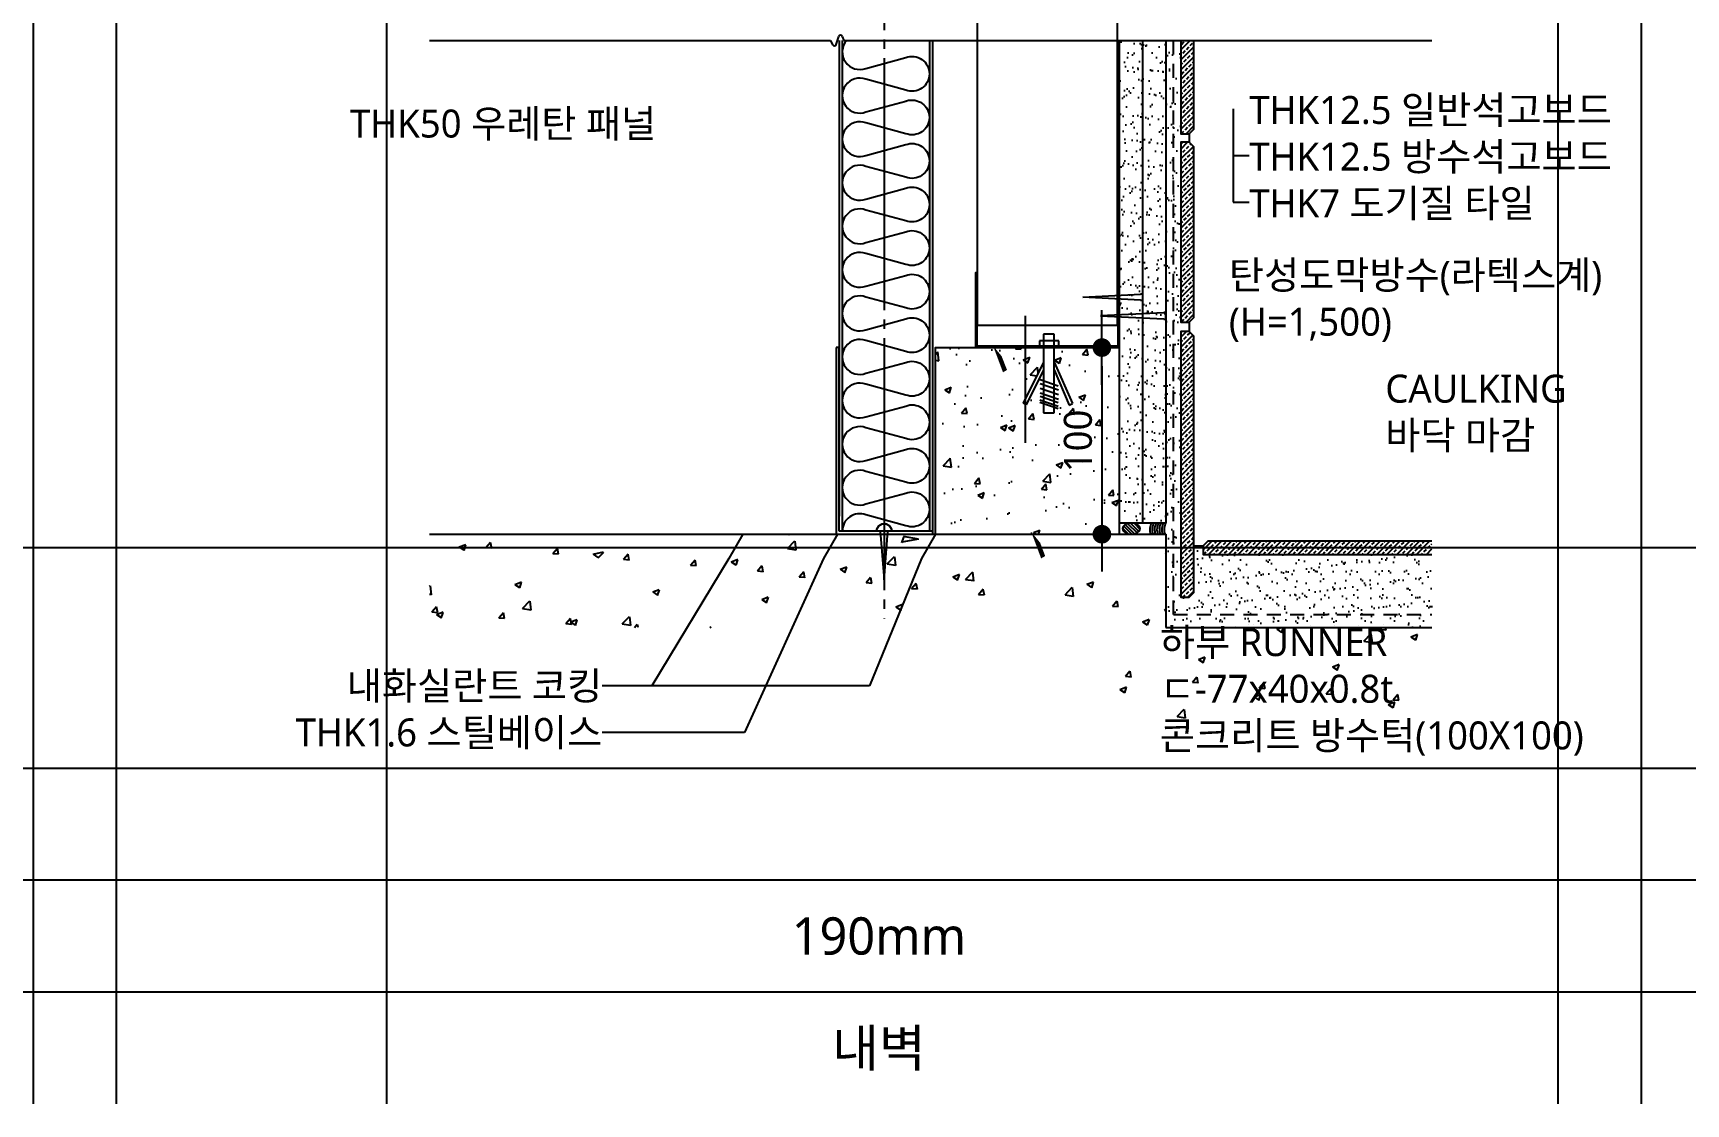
# Model space of a CAD drawing. Header units: millimetres. Extents: x 150 to 8166, y -2863 to -229.
# Drawn here: x 1090 to 1975, y -2863 to -2289 of the extents above; entities that cross this region are included whole.
import ezdxf
from ezdxf.enums import TextEntityAlignment as Align

# ---------------------------------------------------------------- set-up
doc = ezdxf.new("R2010")
doc.units = ezdxf.units.MM
doc.header["$LTSCALE"] = 5
doc.header["$MEASUREMENT"] = 0
doc.header["$PDMODE"] = 3
doc.header["$PDSIZE"] = 100
doc.linetypes.add('C301', pattern=[30, 27, -1, 1, -1])
doc.linetypes.add('HID', pattern=[2.5, 1.5, -1])
doc.layers.get('0').update_dxf_attribs({"linetype": 'CONTINUOUS'})
doc.layers.get('Defpoints').update_dxf_attribs({"color": 137, "linetype": 'CONTINUOUS'})
for name, color, linetype in [('01-CEN', 1, 'C301'), ('01CONC', 2, 'CONTINUOUS'), ('01HAT', 8, 'CONTINUOUS'), ('01단열재', 55, 'CONTINUOUS'), ('01석고보드', 73, 'CONTINUOUS'), ('01액체방수', 4, 'CONTINUOUS'), ('01외벽패널', 3, 'CONTINUOUS'), ('01하지철물', 8, 'CONTINUOUS'), ('02DIM', 7, 'CONTINUOUS'), ('2', 2, 'CONTINUOUS'), ('3', 3, 'CONTINUOUS'), ('4', 4, 'CONTINUOUS'), ('5', 5, 'CONTINUOUS'), ('6', 6, 'CONTINUOUS'), ('8', 8, 'CONTINUOUS'), ('SYM-LEAD', 6, 'CONTINUOUS'), ('TEXT', 3, 'CONTINUOUS')]:
    doc.layers.add(name, color=color, linetype=linetype)
doc.layers.add('02Waste', color=171, linetype='CONTINUOUS', plot=False)
doc.styles.add('맑은고딕', font='malgun.ttf')
doc.styles.add('스타일1', font='malgun.ttf')
doc.dimstyles.new('GAUN-10', dxfattribs={"dimscale": 10, "dimtxt": 1.5, "dimasz": 1, "dimexe": 2, "dimexo": 3, "dimgap": 0.5, "dimtad": 1, "dimdec": 0, "dimzin": 1, "dimdsep": 46, "dimlunit": 6, "dimtxsty": '맑은고딕', "dimblk": 'CJDOT', "dimcen": 0.09, "dimdle": 1, "dimclrd": 256, "dimclre": 256, "dimclrt": 3, "dimadec": 0, "dimazin": 0, "dimtfac": 1, "dimtdec": 0, "dimtix": 1, "dimtmove": 2, "dimatfit": 3, "dimldrblk": 'CJDOT', "dimfxl": 1, "dimtolj": 1, "dimtzin": 1, "dimarcsym": 0})
pattern_1 = [(45, (-606496.257, 143842.884), (-2.65165043, 2.65165043), []), (45, (-606493.605, 143842.884), (-2.65165043, 2.65165043), [1.875, -0.9375])]

# ---------------------------------------------------------------- blocks, each defined once
blk = doc.blocks.new('CJDOT')
blk.add_line((-2, 0), (2, 0))
at = {"const_width": 0.5}
blk.add_lwpolyline([(-0.25, 0, 1), (0.25, 0, 1)], format="xyb", close=True, dxfattribs=at)
blk = doc.blocks.new('*D51')
at = {"layer": '02DIM', "lineweight": -2, "transparency": 16777216}
for p, q in [((1641.54, -2457.23), (1642.25, -2457.23)), ((1662.25, -2467.23), (1662.25, -2547.23)), ((1641.54, -2557.23), (1642.25, -2557.23))]:
    blk.add_line(p, q, dxfattribs=at)
at = {"layer": 'Defpoints', "color": 0, "transparency": 16777216}
for p in [(1671.54, -2457.23), (1662.25, -2557.23), (1671.54, -2557.23)]:
    blk.add_point(p, dxfattribs=at)
at = {"layer": '02DIM', "lineweight": -2, "transparency": 16777216, "xscale": 10, "yscale": 10, "zscale": 10}
for p, rotation in [((1662.25, -2457.23), 90), ((1662.25, -2557.23), 270)]:
    blk.add_blockref('CJDOT', p, dxfattribs=dict(at, rotation=rotation))
at = {"layer": '02DIM', "color": 3, "transparency": 16777216, "insert": (1649.46, -2507.23), "char_height": 15, "attachment_point": 5, "rotation": 90, "style": '맑은고딕'}
blk.add_mtext('\\A1;100', dxfattribs=at)

msp = doc.modelspace()

# ---------------------------------------------------------------- hatches: boundary and pattern name
at = {"layer": '01HAT'}
h = msp.add_hatch(dxfattribs=at)
h.set_pattern_fill('AR-SAND', color=256, scale=5, style=0)
h.set_pattern_definition([(142.5, (30966.754, 7598.2816), (0.3149668, 9.6341188), [0, -7.6, 0, -8.5, 0, -8.125]), (172.5, (30966.754, 7598.282), (-8.8488835, 14.1107303), [0, -4.1, 0, -6.85, 0, -2.625]), (212.5, (30972.904, 7598.282), (-15.5707093, 0.0282953), [0, -2.5, 0, -9, 0, -11.75]), (222.5, (30972.904, 7598.282), (-15.030633, 4.388378), [0, -1.25, 0, -5.9, 0, -6.75])])
h.paths.add_polyline_path([(1671.54, -2292.7), (1696.54, -2292.7), (1696.54, -2551.23), (1671.54, -2551.23)])
h = msp.add_hatch(dxfattribs=at)
h.set_pattern_fill('AR-SAND', color=256, scale=5, style=0)
h.set_pattern_definition([(37.5, (-594.382, -4285.403), (-0.314967, 9.634119), [0, -7.6, 0, -8.5, 0, -8.125]), (7.5, (-594.382, -4285.403), (8.848884, 14.11073), [0, -4.1, 0, -6.85, 0, -2.625]), (327.5, (-600.532, -4285.403), (15.57071, 0.028295), [0, -2.5, 0, -9, 0, -11.75]), (317.5, (-600.532, -4285.403), (15.030633, 4.38838), [0, -1.25, 0, -5.9, 0, -6.75])])
h.paths.add_polyline_path([(1839.04, -2607.23), (1839.04, -2568.04), (1716.54, -2568.04), (1716.54, -2563.54), (1711.54, -2563.54), (1711.54, -2588.54), (1709.04, -2591.04), (1704.54, -2591.04), (1704.54, -2448.54), (1709.04, -2448.54), (1709.04, -2443.54), (1704.54, -2443.54), (1704.54, -2347.23), (1709.04, -2347.23), (1709.04, -2342.7), (1704.54, -2342.7), (1704.54, -2292.74), (1696.54, -2292.75), (1696.54, -2551.23), (1696.5, -2551.3), (1696.45, -2551.36), (1696.41, -2551.43), (1696.36, -2551.51), (1696.32, -2551.58), (1696.28, -2551.65), (1696.24, -2551.73), (1696.2, -2551.81), (1696.16, -2551.89), (1696.12, -2551.97), (1696.09, -2552.05), (1696.05, -2552.14), (1696.02, -2552.22), (1695.99, -2552.31), (1695.95, -2552.4), (1695.92, -2552.49), (1695.9, -2552.58), (1695.87, -2552.67), (1695.84, -2552.77), (1695.82, -2552.86), (1695.79, -2552.96), (1695.77, -2553.05), (1695.75, -2553.15), (1695.73, -2553.25), (1695.71, -2553.35), (1695.69, -2553.45), (1695.68, -2553.55), (1695.66, -2553.65), (1695.65, -2553.76), (1695.64, -2553.86), (1695.63, -2553.96), (1695.62, -2554.07), (1695.61, -2554.17), (1695.61, -2554.27), (1695.6, -2554.38), (1695.6, -2554.48), (1695.6, -2554.59), (1695.6, -2554.69), (1695.6, -2554.8), (1695.6, -2554.9), (1695.6, -2555.01), (1695.61, -2555.11), (1695.62, -2555.21), (1695.63, -2555.32), (1695.64, -2555.42), (1695.65, -2555.52), (1695.66, -2555.63), (1695.67, -2555.73), (1695.69, -2555.83), (1695.71, -2555.93), (1695.72, -2556.03), (1695.74, -2556.13), (1695.76, -2556.23), (1695.79, -2556.32), (1695.81, -2556.42), (1695.84, -2556.51), (1695.86, -2556.61), (1695.89, -2556.7), (1695.92, -2556.79), (1695.95, -2556.88), (1695.98, -2556.97), (1696.01, -2557.06), (1696.05, -2557.15), (1696.08, -2557.23), (1696.54, -2557.23), (1696.54, -2607.23)])
h = msp.add_hatch(dxfattribs=at)
h.set_pattern_fill('ANSI33', color=256, scale=15, style=0)
h.set_pattern_definition([(45, (-606496.257, 143943.7314), (-2.65165043, 2.65165043), []), (45, (-606493.605, 143943.7314), (-2.65165043, 2.65165043), [1.875, -0.9375])])
h.paths.add_polyline_path([(1711.54, -2292.74), (1704.54, -2292.74), (1704.54, -2342.7), (1709.04, -2342.7), (1711.54, -2340.2)])
h = msp.add_hatch(dxfattribs=at)
h.set_pattern_fill('ANSI33', color=256, scale=15, style=0)
h.set_pattern_definition(pattern_1)
h.paths.add_polyline_path([(1711.54, -2349.73), (1709.04, -2347.23), (1704.54, -2347.23), (1704.54, -2443.54), (1709.04, -2443.54), (1711.54, -2441.04)])
h = msp.add_hatch(dxfattribs=at)
h.set_pattern_fill('ANSI33', color=256, scale=15, style=0)
h.set_pattern_definition(pattern_1)
h.paths.add_polyline_path([(1711.54, -2451.04), (1709.04, -2448.54), (1704.54, -2448.54), (1704.54, -2591.04), (1709.04, -2591.04), (1711.54, -2588.54)])
h = msp.add_hatch(dxfattribs=at)
h.set_pattern_fill('AR-CONC', color=256, scale=5, style=0)
h.set_pattern_definition([(50, (-816.882, -1320), (35.863, -3.1376), [3.75, -41.25]), (355, (-816.882, -1320), (-6.93757, 37.6096), [3, -33]), (100.4514, (-813.893, -1320.26), (28.92544, 34.472), [3.187, -35.0571]), (46.1842, (-816.88, -1310), (53.3621, -8.27596), [5.625, -61.875]), (96.6356, (-812.435, -1310.69), (46.7331, 48.7059), [4.7805, -52.5857]), (351.1842, (-816.88, -1310), (46.7331, 48.7059), [4.5, -49.5]), (21, (-811.882, -1312.5), (29.84535, -20.13094), [3.75, -41.25]), (326, (-811.882, -1312.5), (12.16577, 36.2575), [3, -33]), (71.4514, (-809.395, -1314.178), (42.0111, 16.12656), [3.187, -35.0571]), (37.5, (-816.882, -1320), (0.60799, 16.64469), [0, -32.6, 0, -33.5, 0, -33.125]), (7.5, (-816.882, -1320), (13.15348, 19.72059), [0, -19.1, 0, -31.85, 0, -12.625]), (327.5, (-828.032, -1320), (26.69112, -1.127744), [0, -12.5, 0, -39, 0, -51.75]), (317.5, (-833.032, -1320), (29.1593, 5.00525), [0, -16.25, 0, -25.9, 0, -36.75])])
h.paths.add_polyline_path([(1636.6, -2469.2), (1636.6, -2492.2), (1630.97, -2492.2), (1630.97, -2469.2), (1621.67, -2487.83), (1620.04, -2487.05), (1630.97, -2465), (1630.97, -2457.23), (1573.14, -2457.23), (1573.14, -2557.23), (1671.54, -2557.23), (1671.54, -2457.23), (1636.6, -2457.23), (1636.6, -2465), (1646.42, -2487.24), (1644.78, -2488.02)])
h = msp.add_hatch(dxfattribs=at)
h.set_pattern_fill('ANSI33', color=256, scale=15, style=0)
h.set_pattern_definition([(45, (-1105.955, 129432.429), (-2.65165043, 2.65165043), []), (45, (-1103.3035, 129432.429), (-2.65165043, 2.65165043), [1.875, -0.9375])])
h.paths.add_polyline_path([(1839.04, -2568.04), (1839.04, -2561.04), (1719.04, -2561.04), (1716.54, -2563.54), (1716.54, -2568.04)])
at = {"layer": '8'}
h = msp.add_hatch(dxfattribs=at)
h.set_pattern_fill('ANSI31', color=256, scale=10, style=0)
h.set_pattern_definition([(135, (29305.4512, 8922.0922), (0.883883476, 0.883883476), [])])
edge = h.paths.add_edge_path()
edge.add_ellipse((1678.01, -2554.23), major_axis=(-4.77, 0), ratio=0.629285, start_angle=0, end_angle=360, ccw=False)

# ---------------------------------------------------------------- linework, layer by layer
for p, q in [((150, -2742.5), (3585, -2742.5)), ((150, -2802.5), (3585, -2802.5))]:
    msp.add_line(p, q)
at = {"layer": '01-CEN'}
for p, q in [((1545.54, -1852.23), (1545.54, -2602.45)), ((1621.28, -2508.33), (1621.28, -2440.13))]:
    msp.add_line(p, q, dxfattribs=at)
at = {"layer": '01CONC'}
for p, q in [((1302.04, -2557.23), (1696.54, -2557.23)), ((1696.54, -2557.23), (1696.54, -2607.23)), ((1696.54, -2607.23), (1839.04, -2607.23))]:
    msp.add_line(p, q, dxfattribs=at)
msp.add_lwpolyline([(1573.14, -2557.23), (1573.14, -2457.23), (1671.54, -2457.23), (1671.54, -2557.23)], dxfattribs=at)
at = {"layer": '01HAT'}
for p, q in [((1636.88, -2463.88), (1640.38, -2462.54)), ((1636.88, -2463.88), (1639.37, -2465.56)), ((1639.46, -2465.77), (1640.47, -2462.75)), ((1644.54, -2492.59), (1646.95, -2489.72)), ((1644.54, -2492.59), (1647.53, -2492.85)), ((1647.62, -2493.07), (1647.04, -2489.93)), ((1612.22, -2500.14), (1615.72, -2498.79)), ((1612.22, -2500.14), (1614.7, -2501.82)), ((1614.79, -2502.03), (1615.81, -2499.01)), ((1458.17, -2557.23), (1458.48, -2557.28)), ((1458.57, -2557.47), (1458.55, -2557.23)), ((1494.19, -2557.23), (1494.66, -2557.55)), ((1494.75, -2557.76), (1494.92, -2557.23)), ((1555.1, -2561.77), (1556.12, -2558.75)), ((1564.03, -2559.88), (1556.03, -2558.53)), ((1317.95, -2563.99), (1321.45, -2562.65)), ((1317.95, -2563.99), (1320.43, -2565.67)), ((1320.52, -2565.88), (1321.54, -2562.86)), ((1332.28, -2564.35), (1334.69, -2561.48)), ((1332.28, -2564.35), (1335.27, -2564.61)), ((1335.35, -2564.83), (1334.78, -2561.7)), ((1368.14, -2567.49), (1370.55, -2564.62)), ((1368.14, -2567.49), (1371.13, -2567.75)), ((1371.22, -2567.97), (1370.64, -2564.83)), ((1389.8, -2567.99), (1395.3, -2566.65)), ((1392.38, -2569.89), (1395.39, -2566.86)), ((1406, -2570.63), (1408.41, -2567.75)), ((1493.9, -2564.87), (1497.79, -2560.81)), ((1493.9, -2564.87), (1498.35, -2565.56)), ((1498.44, -2565.75), (1497.88, -2561)), ((1564.03, -2559.88), (1555.01, -2561.55)), ((1696.24, -2567.88), (1696.54, -2567.77)), ((1389.8, -2567.99), (1392.29, -2569.67)), ((1406, -2570.63), (1408.99, -2570.89)), ((1409.08, -2571.1), (1408.5, -2567.97)), ((1441.87, -2573.77), (1444.28, -2570.89)), ((1441.87, -2573.77), (1444.85, -2574.03)), ((1444.94, -2574.24), (1444.37, -2571.11)), ((1463.66, -2572), (1467.16, -2570.65)), ((1463.66, -2572), (1466.15, -2573.68)), ((1466.24, -2573.89), (1467.25, -2570.87)), ((1477.73, -2576.9), (1480.14, -2574.03)), ((1480.81, -2577.38), (1480.23, -2574.25)), ((1522.02, -2576), (1525.52, -2574.66)), ((1522.02, -2576), (1524.5, -2577.68)), ((1524.59, -2577.89), (1525.61, -2574.87)), ((1547.26, -2573.14), (1551.16, -2569.08)), ((1547.26, -2573.14), (1551.71, -2573.83)), ((1551.8, -2574.03), (1551.25, -2569.28)), ((1696.24, -2567.88), (1696.54, -2568.09)), ((1302.04, -2585.13), (1302.48, -2584.69)), ((1303.12, -2589.63), (1302.56, -2584.88)), ((1347.79, -2584.12), (1351.29, -2582.78)), ((1347.79, -2584.12), (1350.28, -2585.8)), ((1350.37, -2586.01), (1351.38, -2582.99)), ((1477.73, -2576.9), (1480.72, -2577.16)), ((1500.09, -2580.04), (1502.5, -2577.17)), ((1500.09, -2580.04), (1503.08, -2580.3)), ((1503.17, -2580.52), (1502.59, -2577.38)), ((1535.95, -2583.18), (1538.36, -2580.31)), ((1535.95, -2583.18), (1538.94, -2583.44)), ((1539.03, -2583.66), (1538.45, -2580.52)), ((1560.32, -2586.32), (1562.73, -2583.44)), ((1563.4, -2586.79), (1562.82, -2583.66)), ((1582.37, -2580.01), (1585.87, -2578.66)), ((1582.37, -2580.01), (1584.86, -2581.68)), ((1584.95, -2581.9), (1585.96, -2578.88)), ((1589.12, -2581.42), (1593.02, -2577.36)), ((1589.12, -2581.42), (1593.57, -2582.11)), ((1593.66, -2582.3), (1593.11, -2577.55)), ((1654.23, -2584.01), (1657.73, -2582.67)), ((1654.23, -2584.01), (1656.72, -2585.69)), ((1656.8, -2585.9), (1657.82, -2582.88)), ((1302.04, -2589.28), (1303.03, -2589.43)), ((1351.94, -2597.02), (1355.84, -2592.96)), ((1356.48, -2597.9), (1355.93, -2593.15)), ((1421.65, -2588.12), (1425.15, -2586.78)), ((1421.65, -2588.12), (1424.13, -2589.8)), ((1424.22, -2590.02), (1425.24, -2587)), ((1480, -2592.13), (1483.5, -2590.78)), ((1480, -2592.13), (1482.49, -2593.81)), ((1482.58, -2594.02), (1483.59, -2591)), ((1560.32, -2586.32), (1563.31, -2586.58)), ((1596.18, -2589.45), (1598.59, -2586.58)), ((1596.18, -2589.45), (1599.17, -2589.71)), ((1599.26, -2589.93), (1598.68, -2586.8)), ((1642.49, -2589.7), (1646.38, -2585.64)), ((1642.49, -2589.7), (1646.93, -2590.38)), ((1647.02, -2590.58), (1646.47, -2585.83)), ((1667.91, -2595.73), (1670.32, -2592.86)), ((1670.98, -2596.21), (1670.41, -2593.07)), ((1303.35, -2598.82), (1305.76, -2595.95)), ((1303.35, -2598.82), (1306.34, -2599.09)), ((1305.78, -2600.25), (1309.28, -2598.9)), ((1305.78, -2600.25), (1308.27, -2601.92)), ((1306.43, -2599.3), (1305.85, -2596.17)), ((1308.36, -2602.14), (1309.37, -2599.12)), ((1339.21, -2601.96), (1341.62, -2599.09)), ((1339.21, -2601.96), (1342.2, -2602.22)), ((1342.29, -2602.44), (1341.71, -2599.31)), ((1351.94, -2597.02), (1356.39, -2597.71)), ((1375.08, -2605.1), (1377.49, -2602.23)), ((1378.16, -2605.58), (1377.58, -2602.44)), ((1377.64, -2604.25), (1381.14, -2602.91)), ((1380.21, -2606.14), (1381.23, -2603.12)), ((1405.3, -2605.3), (1409.2, -2601.24)), ((1409.84, -2606.18), (1409.29, -2601.43)), ((1551.86, -2596.13), (1555.36, -2594.79)), ((1551.86, -2596.13), (1554.35, -2597.81)), ((1554.44, -2598.03), (1555.45, -2595)), ((1667.91, -2595.73), (1670.9, -2595.99)), ((1684.07, -2604.14), (1687.57, -2602.8)), ((1686.65, -2606.03), (1687.66, -2603.01)), ((1695.85, -2597.97), (1696.54, -2597.25)), ((1695.85, -2597.97), (1696.54, -2598.08)), ((1375.08, -2605.1), (1378.07, -2605.36)), ((1377.64, -2604.25), (1380.12, -2605.93)), ((1405.3, -2605.3), (1409.75, -2605.99)), ((1411.78, -2607.23), (1413.35, -2605.36)), ((1413.74, -2607.23), (1413.44, -2605.58)), ((1452.16, -2607.23), (1452.99, -2606.91)), ((1453.05, -2607.23), (1453.08, -2607.13)), ((1684.07, -2604.14), (1686.56, -2605.82)), ((1755.93, -2608.15), (1758.31, -2607.23)), ((1755.93, -2608.15), (1758.42, -2609.82)), ((1758.51, -2610.04), (1759.45, -2607.23)), ((1802.57, -2614.52), (1806.47, -2610.46)), ((1807.11, -2615.41), (1806.56, -2610.66)), ((1811.36, -2608.28), (1812.24, -2607.23)), ((1811.36, -2608.28), (1814.35, -2608.54)), ((1814.44, -2608.76), (1814.16, -2607.23)), ((1827.79, -2612.15), (1831.29, -2610.81)), ((1830.36, -2614.04), (1831.38, -2611.02)), ((1802.57, -2614.52), (1807.02, -2615.21)), ((1827.79, -2612.15), (1830.27, -2613.83)), ((1713.92, -2624.27), (1717.42, -2622.93)), ((1713.92, -2624.27), (1716.41, -2625.95)), ((1716.5, -2626.17), (1717.51, -2623.14)), ((1785.78, -2628.28), (1789.28, -2626.93)), ((1785.78, -2628.28), (1788.26, -2629.95)), ((1788.35, -2630.17), (1789.37, -2627.15)), ((1674.84, -2633.34), (1677.25, -2630.47)), ((1674.84, -2633.34), (1677.83, -2633.6)), ((1677.92, -2633.82), (1677.34, -2630.68)), ((1710.71, -2636.48), (1713.12, -2633.6)), ((1710.71, -2636.48), (1713.7, -2636.74)), ((1713.79, -2636.95), (1713.21, -2633.82)), ((1746.57, -2639.61), (1748.98, -2636.74)), ((1749.65, -2640.09), (1749.07, -2636.96)), ((1671.91, -2640.4), (1675.41, -2639.06)), ((1671.91, -2640.4), (1674.39, -2642.08)), ((1674.48, -2642.29), (1675.5, -2639.27)), ((1743.76, -2644.4), (1747.27, -2643.06)), ((1743.76, -2644.4), (1746.25, -2646.08)), ((1746.34, -2646.3), (1747.35, -2643.27)), ((1746.57, -2639.61), (1749.56, -2639.87)), ((1782.43, -2642.75), (1784.84, -2639.88)), ((1782.43, -2642.75), (1785.42, -2643.01)), ((1785.51, -2643.23), (1784.93, -2640.09)), ((1815.62, -2648.41), (1819.12, -2647.06)), ((1818.2, -2650.3), (1819.21, -2647.28)), ((1818.3, -2645.89), (1820.71, -2643.02)), ((1818.3, -2645.89), (1821.28, -2646.15)), ((1821.37, -2646.37), (1820.8, -2643.23)), ((1702.48, -2654.95), (1706.37, -2650.89)), ((1702.48, -2654.95), (1706.92, -2655.64)), ((1707.01, -2655.83), (1706.46, -2651.09)), ((1815.62, -2648.41), (1818.11, -2650.09))]:
    msp.add_line(p, q, dxfattribs=at)
at = {"layer": '01단열재', "ltscale": 0.0009}
msp.add_lwpolyline([(1525.49, -2292.7, 0.783265), (1535.79, -2307.61), (1557.17, -2301.82, -0.524856), (1569.82, -2310.55, -0.524856), (1557.17, -2319.28), (1535.79, -2313.49, 1.449198), (1535.79, -2330.95), (1557.17, -2325.16, -0.013513), (1557.64, -2325, -0.501573), (1569.84, -2333.89, -0.524856), (1557.19, -2342.62), (1535.81, -2336.83, 1.449198), (1535.81, -2354.29), (1557.19, -2348.5, -0.524856), (1569.84, -2357.23, -0.524856), (1557.19, -2365.96), (1535.81, -2360.17, 1.449198), (1535.81, -2377.63), (1557.19, -2371.84, -0.524856), (1569.84, -2380.57, -0.524856), (1557.19, -2389.3), (1535.81, -2383.51, 1.449198), (1535.81, -2400.96), (1557.19, -2395.18, -0.524856), (1569.83, -2403.91, -0.524856), (1557.18, -2412.63), (1535.81, -2406.85, 1.449198), (1535.81, -2424.3), (1557.18, -2418.52, -0.524856), (1569.83, -2427.25, -0.524856), (1557.18, -2435.97), (1535.8, -2430.18, 1.449198), (1535.8, -2447.64), (1557.18, -2441.85, -0.524856), (1569.83, -2450.58, -0.524856), (1557.18, -2459.31), (1535.8, -2453.52, 1.449198), (1535.8, -2470.98), (1557.18, -2465.19, -0.524856), (1569.83, -2473.92, -0.524856), (1557.18, -2482.65), (1535.8, -2476.86, 1.449198), (1535.8, -2494.32), (1557.18, -2488.53, -0.524856), (1569.83, -2497.26, -0.524856), (1557.18, -2505.99), (1535.8, -2500.2, 1.449198), (1535.8, -2517.66), (1557.18, -2511.87, -0.524856), (1569.82, -2520.6, -0.524856), (1557.17, -2529.33), (1535.8, -2523.54, 1.449198), (1535.8, -2540.99), (1557.17, -2535.21, -0.524856), (1569.82, -2543.94, -0.524856), (1557.17, -2552.66), (1535.8, -2546.88, 0.525941), (1523.15, -2555.63)], format="xyb", dxfattribs=at)
at = {"layer": '01석고보드'}
for p, q in [((1671.54, -2292.7), (1671.54, -2557.23)), ((1684.04, -2292.7), (1684.04, -2551.23)), ((1696.54, -2292.7), (1696.54, -2551.23)), ((1696.54, -2551.23), (1671.54, -2551.23))]:
    msp.add_line(p, q, dxfattribs=at)
at = {"layer": '01액체방수', "linetype": 'HID'}
for q in [(1700.54, -2292.74), (1839.04, -2600.23)]:
    msp.add_line((1700.54, -2600.23), q, dxfattribs=at)
at = {"layer": '01외벽패널'}
for p, q in [((1521.54, -2292.7), (1521.54, -2547.63)), ((1523.14, -2292.7), (1523.14, -2555.63)), ((1569.94, -2292.7), (1569.94, -2555.63)), ((1571.54, -2292.7), (1571.54, -2555.63))]:
    msp.add_line(p, q, dxfattribs=at)
at = {"layer": '01하지철물'}
for p, q in [((1595.54, -2445.23), (1595.54, -1864.23)), ((1670.54, -2445.23), (1670.54, -1864.23)), ((1571.54, -2292.7), (1571.54, -2557.23)), ((1594.54, -2445.23), (1670.74, -2445.23))]:
    msp.add_line(p, q, dxfattribs=at)
at = {"layer": '01하지철물', "color": 4}
for p, q in [((1652.04, -2430.21), (1682.91, -2428.65)), ((1682.91, -2431.77), (1652.04, -2430.21)), ((1682.91, -2428.65), (1682.91, -2428.46)), ((1682.91, -2428.46), (1684.04, -2428.46)), ((1682.91, -2431.96), (1682.91, -2431.77)), ((1684.04, -2431.96), (1682.91, -2431.96)), ((1684.04, -2428.46), (1684.04, -2431.96)), ((1695.41, -2438.65), (1661.54, -2440.21)), ((1661.54, -2440.21), (1695.41, -2441.77)), ((1695.41, -2438.46), (1695.41, -2438.65)), ((1696.54, -2438.46), (1695.41, -2438.46)), ((1695.41, -2441.77), (1695.41, -2441.96)), ((1695.41, -2441.96), (1696.54, -2441.96)), ((1696.54, -2441.96), (1696.54, -2438.46)), ((1630.97, -2450.08), (1630.97, -2492.2)), ((1636.6, -2450.08), (1630.97, -2450.08)), ((1636.6, -2492.2), (1636.6, -2450.08)), ((1521.54, -2457.23), (1519.94, -2457.23)), ((1519.94, -2457.23), (1519.94, -2557.23)), ((1521.54, -2555.63), (1521.54, -2457.23)), ((1571.54, -2457.23), (1571.54, -2555.63)), ((1573.14, -2557.23), (1573.14, -2457.23)), ((1596.14, -2457.23), (1594.54, -2457.23)), ((1639.14, -2453.59), (1628.76, -2453.59)), ((1628.76, -2453.59), (1628.76, -2456.43)), ((1639.14, -2456.43), (1639.14, -2453.59)), ((1630.97, -2465), (1620.04, -2487.05)), ((1630.97, -2469.2), (1621.67, -2487.83)), ((1636.6, -2465), (1646.42, -2487.24)), ((1636.6, -2469.2), (1644.78, -2488.02)), ((1629.09, -2474.3), (1638.9, -2477.73)), ((1629.18, -2476.52), (1638.99, -2479.95)), ((1629.18, -2479.02), (1638.99, -2482.44)), ((1621.67, -2487.83), (1620.04, -2487.05)), ((1629, -2485.22), (1638.81, -2488.64)), ((1629, -2486.42), (1638.81, -2489.84)), ((1629.09, -2483.28), (1638.9, -2486.7)), ((1629.18, -2481.52), (1638.99, -2484.94)), ((1644.78, -2488.02), (1646.42, -2487.24)), ((1630.97, -2492.2), (1636.6, -2492.2)), ((1519.94, -2557.23), (1573.14, -2557.23)), ((1571.54, -2555.63), (1521.54, -2555.63))]:
    msp.add_line(p, q, dxfattribs=at)
msp.add_lwpolyline([(1671.54, -2457.23), (1671.54, -2417.23), (1670.74, -2417.23), (1670.74, -2456.43), (1595.34, -2456.43), (1595.34, -2417.23), (1594.54, -2417.23), (1594.54, -2457.23)], close=True, dxfattribs=at)
at = {"layer": '02Waste', "ltscale": 0.1}
for p, q in [((1089.66, -228.69), (1089.66, -2862.5)), ((1279.04, -228.69), (1279.04, -2862.5)), ((1906.54, -228.69), (1906.54, -2862.5)), ((317.47, -2564.33), (3585, -2564.33))]:
    msp.add_line(p, q, dxfattribs=at)
at = {"layer": '2'}
for p, q in [((1549.56, -2555.63), (1541.53, -2555.63)), ((1543.54, -2555.63), (1545.54, -2581.74)), ((1545.54, -2581.74), (1547.55, -2555.63))]:
    msp.add_line(p, q, dxfattribs=at)
at = {"layer": '2', "extrusion": (0, 0, -1)}
msp.add_ellipse((1545.6, -2555.63), major_axis=(-2.84, 2.84), ratio=1, start_param=5.497787, end_param=8.63938, dxfattribs=at)
at = {"layer": '3'}
for p, q in [((1134.35, -2862.5), (1134.35, -228.69)), ((1951.24, -2862.5), (1951.24, -228.69))]:
    msp.add_line(p, q, dxfattribs=at)
at = {"layer": '4'}
msp.add_line((150, -2682.5), (3585, -2682.5), dxfattribs=at)
at = {"layer": '5'}
for p, q in [((1302.04, -2292.7), (1516.85, -2292.7)), ((1516.85, -2292.7), (1518, -2295)), ((1519.84, -2294.85), (1521.25, -2290.54)), ((1523.13, -2290.48), (1524.03, -2292.7)), ((1524.03, -2292.7), (1839.04, -2292.7))]:
    msp.add_line(p, q, dxfattribs=at)
for centre, start, end in [((1522.2, -2290.85), 21.62976, 161.97211), ((1518.89, -2294.54), 207.2413, 341.97211)]:
    msp.add_arc(centre, 1, start, end, dxfattribs=at)
at = {"layer": '6'}
for p, q in [((1709.04, -2342.7), (1709.04, -2347.23)), ((1709.04, -2443.54), (1709.04, -2448.54)), ((1711.54, -2563.54), (1716.54, -2563.54))]:
    msp.add_line(p, q, dxfattribs=at)
for points in [[(1704.54, -2292.74), (1704.54, -2342.7), (1709.04, -2342.7), (1711.54, -2340.2), (1711.54, -2292.74)], [(1839.04, -2561.04), (1719.04, -2561.04), (1716.54, -2563.54), (1716.54, -2568.04), (1839.04, -2568.04)]]:
    msp.add_lwpolyline(points, dxfattribs=at)
for points in [[(1709.04, -2443.54), (1711.54, -2441.04), (1711.54, -2349.73), (1709.04, -2347.23), (1704.54, -2347.23), (1704.54, -2443.54)], [(1709.04, -2591.04), (1711.54, -2588.54), (1711.54, -2451.04), (1709.04, -2448.54), (1704.54, -2448.54), (1704.54, -2591.04)]]:
    msp.add_lwpolyline(points, close=True, dxfattribs=at)
at = {"layer": '8', "extrusion": (0, 0, -1)}
msp.add_ellipse((1678.01, -2554.23), major_axis=(-4.77, 0), ratio=0.629285, dxfattribs=at)
at = {"layer": '8'}
for centre in [(1690.34, -2554.65), (1691.63, -2554.65), (1692.91, -2554.65), (1694.2, -2554.65), (1695.49, -2554.65), (1696.77, -2554.65), (1698.06, -2554.65)]:
    msp.add_ellipse(centre, major_axis=(0, 4.33), ratio=0.567504, start_param=0.661848, end_param=2.208479, dxfattribs=at)
at = {"layer": 'SYM-LEAD'}
for p, q in [((1732.53, -2329.23), (1732.53, -2379.23)), ((1732.53, -2354.23), (1741.21, -2354.23)), ((1732.53, -2379.23), (1741.21, -2379.23)), ((1469.94, -2557.23), (1462.44, -2570.22)), ((1520.54, -2557.23), (1513.04, -2570.22)), ((1573.14, -2557.23), (1565.64, -2570.22)), ((1462.44, -2570.22), (1421.06, -2638.45)), ((1513.04, -2570.22), (1470.72, -2663.45)), ((1565.64, -2570.22), (1537.76, -2638.45)), ((1537.76, -2638.45), (1394.54, -2638.45)), ((1470.72, -2663.45), (1394.54, -2663.45))]:
    msp.add_line(p, q, dxfattribs=at)
for points in [[(1671.32, -2329.23, 0, 5, 0), (1686.32, -2329.23, 0, 0, 0), (1741.21, -2329.23, 0, 0, 0)], [(1516.93, -2336.33, 0, 5, 0), (1501.93, -2336.33, 0, 0, 0), (1441.93, -2336.33, 0, 0, 0)], [(1700.54, -2418.37, 0, 5, 0), (1715.54, -2418.37, 0, 0, 0), (1730.28, -2418.37, 0, 0, 0)], [(1603.91, -2456.23, 0, 5, 0), (1611.41, -2469.22, 0, 0, 0), (1668.29, -2615.04, 0, 0, 0), (1693.29, -2615.04, 0, 0, 0)], [(1696.31, -2554.17, 0, 5, 0), (1703.81, -2541.18, 0, 0, 0), (1739.58, -2479.23, 0, 0, 0), (1814.04, -2479.23, 0, 0, 0)], [(1789.04, -2561.04, 0, 5, 0), (1789.04, -2546.04, 0, 0, 0), (1789.04, -2504.23, 0, 0, 0), (1814.04, -2504.23, 0, 0, 0)], [(1624.36, -2555.95, 0, 5, 0), (1631.86, -2568.94, 0, 0, 0), (1668.29, -2665.04, 0, 0, 0), (1693.29, -2665.04, 0, 0, 0)]]:
    msp.add_lwpolyline(points, format="xyseb", dxfattribs=at)

# ---------------------------------------------------------------- texts
at = {"layer": 'TEXT', "style": '스타일1'}
for s, p in [('THK50 우레탄 패널', (1259.43, -2337.19)), ('THK12.5 일반석고보드', (1741.21, -2329.9)), ('THK12.5 방수석고보드', (1741.21, -2354.9)), ('THK7 도기질 타일', (1741.21, -2379.9)), ('탄성도막방수(라텍스계)', (1730.28, -2418.37)), ('(H=1,500)', (1730.28, -2443.37)), ('CAULKING', (1814.04, -2479.23)), ('바닥 마감', (1814.04, -2504.23)), ('하부 RUNNER', (1693.29, -2615.04)), ('ㄷ-77x40x0.8t', (1693.29, -2640.04)), ('콘크리트 방수턱(100X100)', (1693.29, -2665.04))]:
    msp.add_text(s, height=15, dxfattribs=at).set_placement(p, align=Align.MIDDLE_LEFT)
for s, p in [('내화실란트 코킹', (1394.54, -2638.45)), ('THK1.6 스틸베이스', (1394.54, -2663.45))]:
    msp.add_text(s, height=15, dxfattribs=at).set_placement(p, align=Align.MIDDLE_RIGHT)
for s, p in [('190mm', (1542.79, -2772.5)), ('내벽', (1542.79, -2832.5))]:
    msp.add_text(s, height=20, dxfattribs=at).set_placement(p, align=Align.MIDDLE_CENTER)

# ---------------------------------------------------------------- dimensions: what is measured, and where the dimension line sits
at = {"layer": '02DIM'}
dim = msp.add_linear_dim(base=(1662.25, -2557.23), p1=(1671.54, -2457.23), p2=(1671.54, -2557.23), angle=90, dimstyle='GAUN-10', dxfattribs=at)
dim.commit()
dim.dimension.update_dxf_attribs({"geometry": '*D51', "text_midpoint": (1649.46, -2507.23)})

doc.saveas('drawing.dxf')
